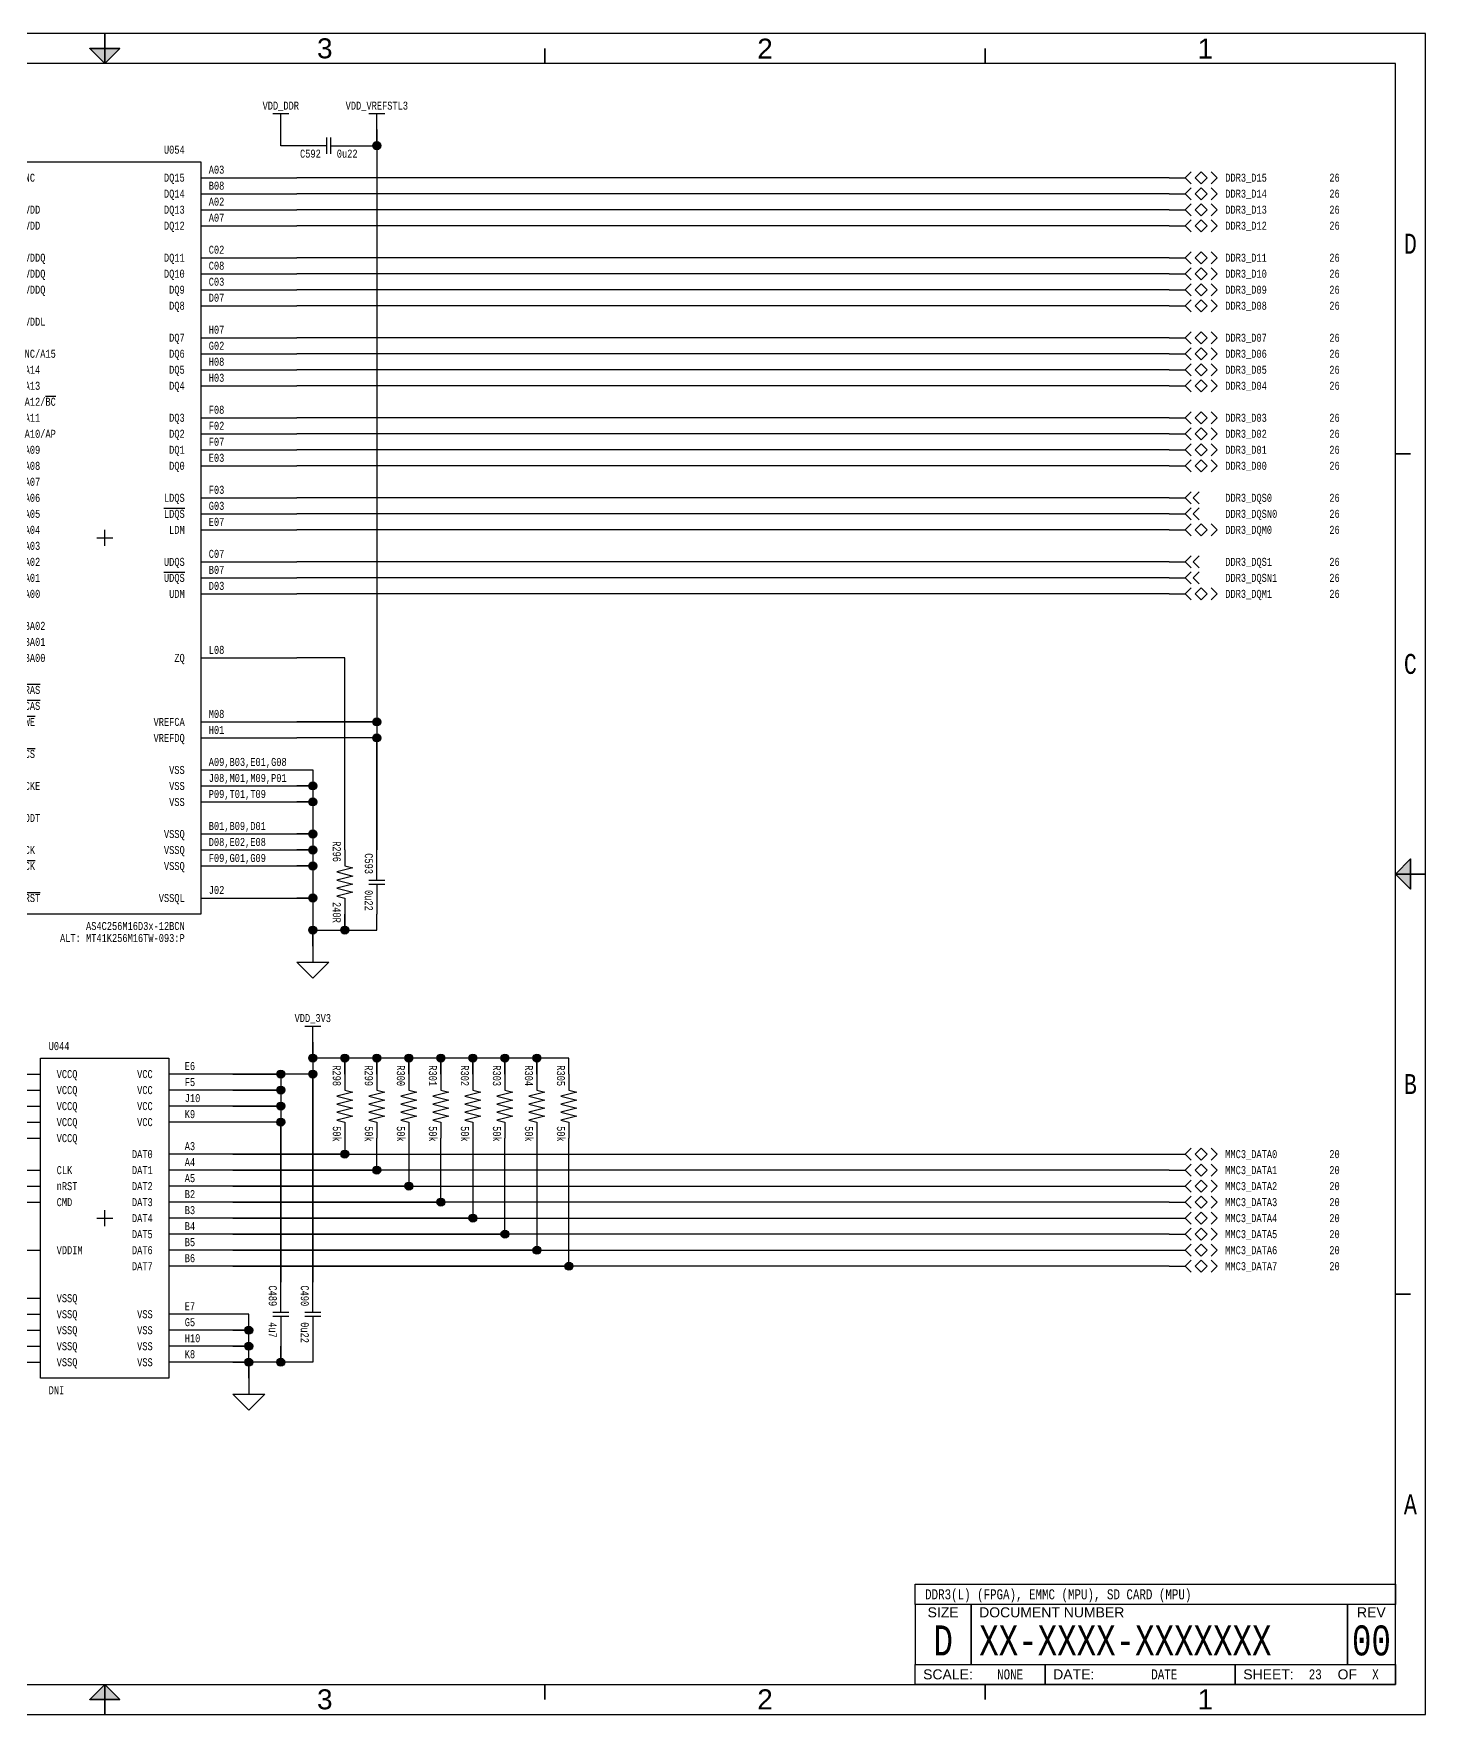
# Paper-space layout '23' of a CAD drawing. Header units: inches. Extents: x 0.2 to 16.8, y 0.2 to 10.8.
# Drawn here: x 8.06 to 16.75, y 0.25 to 10.75 of the extents above; entities that cross this region are included whole.
import ezdxf
from ezdxf.enums import TextEntityAlignment as Align

# ---------------------------------------------------------------- set-up
doc = ezdxf.new("R2010")
doc.units = ezdxf.units.IN
doc.header["$MEASUREMENT"] = 0
for name, color, linetype in [('BORDER', 13, 'Continuous'), ('COMPONENT', 14, 'Continuous'), ('SIGNAL', 84, 'Continuous'), ('TEXT', 252, 'Continuous')]:
    doc.layers.add(name, color=color, linetype=linetype)
doc.styles.add('Monotxt_75', font='monotxt.shx', dxfattribs={"width": 0.75})
doc.styles.get("Standard").update_dxf_attribs({"font": 'arial.ttf'})

# ---------------------------------------------------------------- blocks, each defined once
blk = doc.blocks.new('ANSI B Frame')
at = {"layer": 'BORDER', "lineweight": 35}
h = blk.add_hatch(color=256, dxfattribs=at)
h.dxf.hatch_style = 1
h.paths.add_polyline_path([(8.59375, 10.65625), (8.5, 10.65625), (8.5, 10.5625)])
h.paths.add_polyline_path([(8.5, 10.5625), (8.5, 10.65625), (8.40625, 10.65625)])
h = blk.add_hatch(color=256, dxfattribs=at)
h.dxf.hatch_style = 1
h.paths.add_polyline_path([(16.65625, 5.59375), (16.65625, 5.5), (16.5625, 5.5)])
h.paths.add_polyline_path([(16.5625, 5.5), (16.65625, 5.5), (16.65625, 5.40625)])
h = blk.add_hatch(color=256, dxfattribs=at)
h.dxf.hatch_style = 1
h.paths.add_polyline_path([(8.59375, 0.34375), (8.5, 0.34375), (8.5, 0.4375)])
h.paths.add_polyline_path([(8.5, 0.4375), (8.5, 0.34375), (8.40625, 0.34375)])
at = {"layer": 'BORDER'}
for points in [[(0.25, 0.25), (16.75, 0.25), (16.75, 10.75), (0.25, 10.75)], [(0.4375, 0.4375), (16.5625, 0.4375), (16.5625, 10.5625), (0.4375, 10.5625)], [(13.5625, 1.0625), (16.5625, 1.0625), (16.5625, 0.9375), (13.5625, 0.9375)], [(13.5625, 0.9375), (13.5625, 0.5625), (13.9125, 0.5625), (13.9125, 0.9375), (13.9125, 0.5625), (16.2625, 0.5625), (16.2625, 0.9375), (16.2625, 0.5625), (16.5625, 0.5625), (16.5625, 0.9375)], [(16.5625, 0.4375), (15.5625, 0.4375), (15.5625, 0.5625), (15.5625, 0.4375), (14.375, 0.4375), (14.375, 0.5625), (14.375, 0.4375), (13.5625, 0.4375), (13.5625, 0.5625), (16.5625, 0.5625)]]:
    blk.add_lwpolyline(points, close=True, dxfattribs=at)
at = {"layer": 'BORDER', "lineweight": 35}
for points in [[(8.5, 10.5625), (8.5, 10.75)], [(11.25, 10.65625), (11.25, 10.5625)], [(14, 10.65625), (14, 10.5625)], [(16.65625, 8.125), (16.5625, 8.125)], [(16.5625, 5.5), (16.75, 5.5)], [(16.65625, 2.875), (16.5625, 2.875)], [(8.5, 0.4375), (8.5, 0.25)], [(11.25, 0.34375), (11.25, 0.4375)], [(14, 0.34375), (14, 0.4375)]]:
    blk.add_lwpolyline(points, dxfattribs=at)
for points in [[(8.5, 10.5625), (8.59375, 10.65625), (8.40625, 10.65625)], [(16.5625, 5.5), (16.65625, 5.59375), (16.65625, 5.40625)], [(8.5, 0.4375), (8.59375, 0.34375), (8.40625, 0.34375)]]:
    blk.add_lwpolyline(points, close=True, dxfattribs=at)
at = {"layer": 'BORDER', "style": 'Monotxt_75', "width": 0.75}
for s, p in [('D', (16.65625, 9.4375)), ('C', (16.65625, 6.8125)), ('B', (16.65625, 4.1875)), ('A', (16.65625, 1.5625))]:
    blk.add_text(s, height=0.125, dxfattribs=at).set_placement(p, align=Align.MIDDLE_CENTER)
at = {"layer": 'BORDER'}
for s, p in [('SIZE', (13.7375, 0.8875)), ('REV', (16.4125, 0.8875)), ('OF', (16.2625, 0.5))]:
    blk.add_text(s, height=0.0625, dxfattribs=at).set_placement(p, align=Align.MIDDLE_CENTER)
for s, p in [('DOCUMENT NUMBER', (13.9625, 0.8875)), ('SCALE:', (13.6125, 0.5)), ('DATE:', (14.425, 0.5)), ('SHEET:', (15.6125, 0.5))]:
    blk.add_text(s, height=0.0625, dxfattribs=at).set_placement(p, align=Align.MIDDLE_LEFT)
at = {"layer": 'BORDER', "flags": 8}
for tag, p in [('ZN6', (1.625, 10.65787)), ('ZN5', (4.375, 10.66009)), ('ZN4', (7.125, 10.65625)), ('ZN3', (9.875, 10.65796)), ('ZN2', (12.625, 10.65574)), ('ZN1', (15.375, 10.65574)), ('ZN6', (1.625, 0.34375)), ('ZN5', (4.375, 0.34375)), ('ZN4', (7.125, 0.34375)), ('ZN3', (9.875, 0.34375)), ('ZN2', (12.625, 0.34375)), ('ZN1', (15.375, 0.34375))]:
    blk.add_attdef(tag, text='', height=0.125, dxfattribs=at).set_placement(p, align=Align.MIDDLE_CENTER)
at = {"layer": 'TEXT', "style": 'Monotxt_75', "width": 0.75, "flags": 8}
for tag, height, p in [('DESRP', 0.0625, (13.625, 1)), ('DWG_NO', 0.1875, (13.9625, 0.7125))]:
    blk.add_attdef(tag, text='', height=height, dxfattribs=at).set_placement(p, align=Align.MIDDLE_LEFT)
for tag, height, p in [('SHTSZ', 0.1875, (13.7375, 0.7125)), ('REV', 0.1875, (16.4125, 0.7125)), ('SCALE', 0.0625, (14.15625, 0.5)), ('REVDATE', 0.0625, (15.11875, 0.5)), ('CURRSHT', 0.0625, (16.0625, 0.5)), ('LASTSHT', 0.0625, (16.4375, 0.5))]:
    blk.add_attdef(tag, text='', height=height, dxfattribs=at).set_placement(p, align=Align.MIDDLE_CENTER)
blk = doc.blocks.new('DDR3L_16')
blk.add_lwpolyline([(-0.6, 2.35), (0.6, 2.35), (0.6, -2.35), (-0.6, -2.35)], close=True)
for points in [[(-1.2, 2.25), (-0.6, 2.25)], [(0.6, 2.25), (1.2, 2.25)], [(0.6, 2.15), (1.2, 2.15)], [(-1.2, 2.05), (-0.6, 2.05)], [(0.6, 2.05), (1.2, 2.05)], [(-1.2, 1.95), (-0.6, 1.95)], [(0.6, 1.95), (1.2, 1.95)], [(-1.2, 1.75), (-0.6, 1.75)], [(0.6, 1.75), (1.2, 1.75)], [(-1.2, 1.65), (-0.6, 1.65)], [(0.6, 1.65), (1.2, 1.65)], [(-1.2, 1.55), (-0.6, 1.55)], [(0.6, 1.55), (1.2, 1.55)], [(0.6, 1.45), (1.2, 1.45)], [(-1.2, 1.35), (-0.6, 1.35)], [(0.6, 1.25), (1.2, 1.25)], [(-1.2, 1.15), (-0.6, 1.15)], [(0.6, 1.15), (1.2, 1.15)], [(-1.2, 1.05), (-0.6, 1.05)], [(-1.2, 0.95), (-0.6, 0.95)], [(0.6, 1.05), (1.2, 1.05)], [(0.6, 0.95), (1.2, 0.95)], [(-1.2, 0.85), (-0.6, 0.85)], [(-1.2, 0.75), (-0.6, 0.75)], [(0.6, 0.75), (1.2, 0.75)], [(-1.2, 0.65), (-0.6, 0.65)], [(0.6, 0.65), (1.2, 0.65)], [(-1.2, 0.55), (-0.6, 0.55)], [(0.6, 0.55), (1.2, 0.55)], [(-1.2, 0.45), (-0.6, 0.45)], [(0.6, 0.45), (1.2, 0.45)], [(-1.2, 0.35), (-0.6, 0.35)], [(-1.2, 0.25), (-0.6, 0.25)], [(0.6, 0.25), (1.2, 0.25)], [(-1.2, 0.15), (-0.6, 0.15)], [(0.6, 0.15), (1.2, 0.15)], [(-1.2, 0.05), (-0.6, 0.05)], [(0.6, 0.05), (1.2, 0.05)], [(-1.2, -0.05), (-0.6, -0.05)], [(-1.2, -0.15), (-0.6, -0.15)], [(0.6, -0.15), (1.2, -0.15)], [(-1.2, -0.25), (-0.6, -0.25)], [(0.6, -0.25), (1.2, -0.25)], [(-1.2, -0.35), (-0.6, -0.35)], [(0.6, -0.35), (1.2, -0.35)], [(-1.2, -0.55), (-0.6, -0.55)], [(-1.2, -0.65), (-0.6, -0.65)], [(-1.2, -0.75), (-0.6, -0.75)], [(0.6, -0.75), (1.2, -0.75)], [(-1.2, -0.95), (-0.6, -0.95)], [(-1.2, -1.05), (-0.6, -1.05)], [(-1.2, -1.15), (-0.6, -1.15)], [(0.6, -1.15), (1.2, -1.15)], [(0.6, -1.25), (1.2, -1.25)], [(-1.2, -1.35), (-0.6, -1.35)], [(0.6, -1.45), (1.2, -1.45)], [(-1.2, -1.55), (-0.6, -1.55)], [(0.6, -1.55), (1.2, -1.55)], [(0.6, -1.65), (1.2, -1.65)], [(-1.2, -1.75), (-0.6, -1.75)], [(0.6, -1.85), (1.2, -1.85)], [(-1.2, -1.95), (-0.6, -1.95)], [(0.6, -1.95), (1.2, -1.95)], [(-1.2, -2.05), (-0.6, -2.05)], [(0.6, -2.05), (1.2, -2.05)], [(-1.2, -2.25), (-0.6, -2.25)], [(0.6, -2.25), (1.2, -2.25)]]:
    blk.add_lwpolyline(points)
at = {"color": 7}
for points in [[(-0.05, 0), (0, 0), (0, 0.05)], [(0, -0.05), (0, 0), (0.05, 0)]]:
    blk.add_lwpolyline(points, dxfattribs=at)
at = {"layer": 'TEXT', "style": 'Monotxt_75', "width": 0.75}
for s, p in [('J01,J09,L01,L09', (-0.65, 2.275)), ('B02,D09,G07,K08', (-0.65, 2.075)), ('N01,N09,R01,R09', (-0.65, 1.975)), ('A01,A08,C01', (-0.65, 1.775)), ('C09,D02,E09', (-0.65, 1.675)), ('F01,H02,H09', (-0.65, 1.575)), ('K02', (-0.65, 1.375)), ('M07', (-0.65, 1.175)), ('T07', (-0.65, 1.075)), ('T03', (-0.65, 0.975)), ('N07', (-0.65, 0.875)), ('R07', (-0.65, 0.775)), ('L07', (-0.65, 0.675)), ('T08', (-0.65, 0.475)), ('R03', (-0.65, 0.575)), ('R02', (-0.65, 0.375)), ('R08', (-0.65, 0.275)), ('P02', (-0.65, 0.175)), ('P08', (-0.65, 0.075)), ('N02', (-0.65, -0.025)), ('P03', (-0.65, -0.125)), ('P07', (-0.65, -0.225)), ('N03', (-0.65, -0.325)), ('M03', (-0.65, -0.525)), ('N08', (-0.65, -0.625)), ('M02', (-0.65, -0.725)), ('J03', (-0.65, -0.925)), ('K03', (-0.65, -1.025)), ('L03', (-0.65, -1.125)), ('L02', (-0.65, -1.325)), ('K09', (-0.65, -1.525)), ('K01', (-0.65, -1.725)), ('J07', (-0.65, -1.925)), ('K07', (-0.65, -2.025)), ('T02', (-0.65, -2.225))]:
    blk.add_text(s, height=0.05, dxfattribs=at).set_placement(p, align=Align.RIGHT)
for s, p in [('A03', (0.65, 2.275)), ('B08', (0.65, 2.175)), ('A02', (0.65, 2.075)), ('A07', (0.65, 1.975)), ('C02', (0.65, 1.775)), ('C08', (0.65, 1.675)), ('C03', (0.65, 1.575)), ('D07', (0.65, 1.475)), ('H07', (0.65, 1.275)), ('G02', (0.65, 1.175)), ('H08', (0.65, 1.075)), ('H03', (0.65, 0.975)), ('F08', (0.65, 0.775)), ('F02', (0.65, 0.675)), ('E03', (0.65, 0.475)), ('F07', (0.65, 0.575)), ('F03', (0.65, 0.275)), ('G03', (0.65, 0.175)), ('E07', (0.65, 0.075)), ('C07', (0.65, -0.125)), ('B07', (0.65, -0.225)), ('D03', (0.65, -0.325)), ('L08', (0.65, -0.725)), ('M08', (0.65, -1.125)), ('H01', (0.65, -1.225)), ('A09,B03,E01,G08', (0.65, -1.425)), ('P09,T01,T09', (0.65, -1.625)), ('J08,M01,M09,P01', (0.65, -1.525)), ('B01,B09,D01', (0.65, -1.825)), ('D08,E02,E08', (0.65, -1.925)), ('F09,G01,G09', (0.65, -2.025)), ('J02', (0.65, -2.225))]:
    blk.add_text(s, height=0.05, dxfattribs=at).set_placement(p)
for s, p in [('NC', (-0.5, 2.25)), ('VDD', (-0.5, 2.05)), ('VDD', (-0.5, 1.95)), ('VDDQ', (-0.5, 1.75)), ('VDDQ', (-0.5, 1.65)), ('VDDQ', (-0.5, 1.55)), ('VDDL', (-0.5, 1.35)), ('NC/A15', (-0.5, 1.15)), ('A14', (-0.5, 1.05)), ('A13', (-0.5, 0.95)), ('A12/%%OBC', (-0.5, 0.85)), ('A11', (-0.5, 0.75)), ('A10/AP', (-0.5, 0.65)), ('A09', (-0.5, 0.55)), ('A08', (-0.5, 0.45)), ('A07', (-0.5, 0.35)), ('A06', (-0.5, 0.25)), ('A05', (-0.5, 0.15)), ('A04', (-0.5, 0.05)), ('A03', (-0.5, -0.05)), ('A02', (-0.5, -0.15)), ('A01', (-0.5, -0.25)), ('A00', (-0.5, -0.35)), ('BA02', (-0.5, -0.55)), ('BA01', (-0.5, -0.65)), ('BA00', (-0.5, -0.75)), ('%%ORAS', (-0.5, -0.95)), ('%%OCAS', (-0.5, -1.05)), ('%%OWE', (-0.5, -1.15)), ('%%OCS', (-0.5, -1.35)), ('CKE', (-0.5, -1.55)), ('ODT', (-0.5, -1.75)), ('CK', (-0.5, -1.95)), ('%%OCK', (-0.5, -2.05)), ('%%ORST', (-0.5, -2.25))]:
    blk.add_text(s, height=0.05, dxfattribs=at).set_placement(p, align=Align.MIDDLE_LEFT)
for s, p in [('DQ15', (0.5, 2.25)), ('DQ14', (0.5, 2.15)), ('DQ13', (0.5, 2.05)), ('DQ12', (0.5, 1.95)), ('DQ11', (0.5, 1.75)), ('DQ10', (0.5, 1.65)), ('DQ9', (0.5, 1.55)), ('DQ8', (0.5, 1.45)), ('DQ7', (0.5, 1.25)), ('DQ6', (0.5, 1.15)), ('DQ5', (0.5, 1.05)), ('DQ4', (0.5, 0.95)), ('DQ3', (0.5, 0.75)), ('DQ2', (0.5, 0.65)), ('DQ1', (0.5, 0.55)), ('DQ0', (0.5, 0.45)), ('LDQS', (0.5, 0.25)), ('%%OLDQS', (0.5, 0.15)), ('LDM', (0.5, 0.05)), ('UDQS', (0.5, -0.15)), ('%%OUDQS', (0.5, -0.25)), ('UDM', (0.5, -0.35)), ('ZQ', (0.5, -0.75)), ('VREFCA', (0.5, -1.15)), ('VREFDQ', (0.5, -1.25)), ('VSS', (0.5, -1.45)), ('VSS', (0.5, -1.55)), ('VSS', (0.5, -1.65)), ('VSSQ', (0.5, -1.85)), ('VSSQ', (0.5, -1.95)), ('VSSQ', (0.5, -2.05)), ('VSSQL', (0.5, -2.25))]:
    blk.add_text(s, height=0.05, dxfattribs=at).set_placement(p, align=Align.MIDDLE_RIGHT)
at = {"layer": 'TEXT', "style": 'Monotxt_75', "width": 0.75, "flags": 8}
blk.add_attdef('REFID', text='', height=0.05, dxfattribs=at).set_placement((0.5, 2.4), align=Align.RIGHT)
blk.add_attdef('MFGPN', text='', height=0.05, dxfattribs=at).set_placement((0.5, -2.4), align=Align.TOP_RIGHT)
blk = doc.blocks.new('RES')
blk.add_lwpolyline([(-0.2, 0), (-0.1, 0), (-0.0875, 0.05), (-0.0625, -0.05), (-0.0375, 0.05), (-0.0125, -0.05), (0.0125, 0.05), (0.0375, -0.05), (0.0625, 0.05), (0.0875, -0.05), (0.1, 0), (0.2, 0)])
at = {"layer": 'TEXT', "style": 'Monotxt_75', "width": 0.75, "flags": 8}
blk.add_attdef('REFID', text='', height=0.05, dxfattribs=at).set_placement((-0.125, -0.025), align=Align.TOP_RIGHT)
blk.add_attdef('VALUE', text='', height=0.05, dxfattribs=at).set_placement((0.125, -0.025), align=Align.TOP_LEFT)
blk = doc.blocks.new('CAP')
for points in [[(0, 0.0125), (0, 0.2)], [(-0.05, 0.0125), (0.05, 0.0125)], [(-0.05, -0.0125), (0.05, -0.0125)], [(0, -0.0125), (0, -0.2)]]:
    blk.add_lwpolyline(points)
at = {"layer": 'TEXT', "style": 'Monotxt_75', "width": 0.75, "flags": 8}
blk.add_attdef('REFID', text='', height=0.05, rotation=270, dxfattribs=at).set_placement((-0.025, 0.05), align=Align.TOP_RIGHT)
blk.add_attdef('VALUE', text='', height=0.05, rotation=270, dxfattribs=at).set_placement((-0.025, -0.05), align=Align.TOP_LEFT)
blk = doc.blocks.new('SUPPLY_BUS')
for points in [[(0, 0), (0.05, 0)], [(0.05, 0.025), (0.05, -0.025)]]:
    blk.add_lwpolyline(points)
blk = doc.blocks.new('CONNECT')
blk.add_hatch(color=256).paths.add_polyline_path([(0.0125, 0, 1), (-0.0125, 0, 1)])
blk.add_circle((0, 0), 0.0125)
blk = doc.blocks.new('BIDIR_CONN')
for points in [[(0, 0), (0.05, 0)], [(0.06875, 0.01875), (0.05, 0), (0.06875, -0.01875)], [(0.13125, 0.01875), (0.15, 0), (0.13125, -0.01875)]]:
    blk.add_lwpolyline(points)
blk.add_lwpolyline([(0.1, 0.01875), (0.08125, 0), (0.1, -0.01875), (0.11875, 0)], close=True)
blk = doc.blocks.new('FROM_CONN')
for points in [[(0, 0), (0.05, 0)], [(0.06875, 0.01875), (0.05, 0), (0.06875, -0.01875)], [(0.09375, 0.01875), (0.075, 0), (0.09375, -0.01875)]]:
    blk.add_lwpolyline(points)
blk = doc.blocks.new('FLOAT_GND')
blk.add_lwpolyline([(0, 0), (0, -0.05)])
blk.add_lwpolyline([(-0.05, -0.05), (0.05, -0.05), (0, -0.1)], close=True)
blk = doc.blocks.new('MTFCxxG')
blk.add_lwpolyline([(-0.2, 0.5), (0.2, 0.5), (0.2, -0.5), (-0.2, -0.5)], close=True)
for points in [[(-0.4, 0.45), (-0.2, 0.45)], [(0.4, 0.45), (0.2, 0.45)], [(-0.4, 0.4), (-0.2, 0.4)], [(0.4, 0.4), (0.2, 0.4)], [(-0.4, 0.35), (-0.2, 0.35)], [(0.4, 0.35), (0.2, 0.35)], [(-0.4, 0.3), (-0.2, 0.3)], [(0.4, 0.3), (0.2, 0.3)], [(-0.4, 0.25), (-0.2, 0.25)], [(0.4, 0.2), (0.2, 0.2)], [(-0.4, 0.15), (-0.2, 0.15)], [(0.4, 0.15), (0.2, 0.15)], [(-0.4, 0.1), (-0.2, 0.1)], [(0.4, 0.1), (0.2, 0.1)], [(-0.4, 0.05), (-0.2, 0.05)], [(0.4, 0.05), (0.2, 0.05)], [(0.4, 0), (0.2, 0)], [(0.4, -0.05), (0.2, -0.05)], [(-0.4, -0.1), (-0.2, -0.1)], [(0.4, -0.1), (0.2, -0.1)], [(0.4, -0.15), (0.2, -0.15)], [(-0.4, -0.25), (-0.2, -0.25)], [(-0.4, -0.3), (-0.2, -0.3)], [(0.4, -0.3), (0.2, -0.3)], [(-0.4, -0.35), (-0.2, -0.35)], [(0.4, -0.35), (0.2, -0.35)], [(-0.4, -0.4), (-0.2, -0.4)], [(0.4, -0.4), (0.2, -0.4)], [(-0.4, -0.45), (-0.2, -0.45)], [(0.4, -0.45), (0.2, -0.45)]]:
    blk.add_lwpolyline(points)
at = {"color": 7}
for points in [[(-0.025, 0), (0, 0), (0, 0.025)], [(0, -0.025), (0, 0), (0.025, 0)]]:
    blk.add_lwpolyline(points, dxfattribs=at)
at = {"layer": 'TEXT', "style": 'Monotxt_75', "width": 0.75}
for s, p in [('C6', (-0.25, 0.4625)), ('M4', (-0.25, 0.4125)), ('N4', (-0.25, 0.3625)), ('P3', (-0.25, 0.3125)), ('P5', (-0.25, 0.2625)), ('M6', (-0.25, 0.1625)), ('K5', (-0.25, 0.1125)), ('M5', (-0.25, 0.0625)), ('C2', (-0.25, -0.0875)), ('C4', (-0.25, -0.2375)), ('N2', (-0.25, -0.2875)), ('N5', (-0.25, -0.3375)), ('P4', (-0.25, -0.3875)), ('P6', (-0.25, -0.4375))]:
    blk.add_text(s, height=0.025, dxfattribs=at).set_placement(p, align=Align.RIGHT)
for s, p in [('E6', (0.25, 0.4625)), ('F5', (0.25, 0.4125)), ('J10', (0.25, 0.3625)), ('K9', (0.25, 0.3125)), ('A3', (0.25, 0.2125)), ('A4', (0.25, 0.1625)), ('A5', (0.25, 0.1125)), ('B2', (0.25, 0.0625)), ('B3', (0.25, 0.0125)), ('B4', (0.25, -0.0375)), ('B5', (0.25, -0.0875)), ('B6', (0.25, -0.1375)), ('G5', (0.25, -0.3375)), ('E7', (0.25, -0.2875)), ('H10', (0.25, -0.3875)), ('K8', (0.25, -0.4375))]:
    blk.add_text(s, height=0.025, dxfattribs=at).set_placement(p)
for s, p in [('VCCQ', (-0.15, 0.45)), ('VCCQ', (-0.15, 0.4)), ('VCCQ', (-0.15, 0.35)), ('VCCQ', (-0.15, 0.3)), ('VCCQ', (-0.15, 0.25)), ('CLK', (-0.15, 0.15)), ('nRST', (-0.15, 0.1)), ('CMD', (-0.15, 0.05)), ('VDDIM', (-0.15, -0.1)), ('VSSQ', (-0.15, -0.25)), ('VSSQ', (-0.15, -0.3)), ('VSSQ', (-0.15, -0.35)), ('VSSQ', (-0.15, -0.4)), ('VSSQ', (-0.15, -0.45))]:
    blk.add_text(s, height=0.025, dxfattribs=at).set_placement(p, align=Align.MIDDLE_LEFT)
for s, p in [('VCC', (0.15, 0.45)), ('VCC', (0.15, 0.4)), ('VCC', (0.15, 0.35)), ('VCC', (0.15, 0.3)), ('DAT0', (0.15, 0.2)), ('DAT1', (0.15, 0.15)), ('DAT2', (0.15, 0.1)), ('DAT3', (0.15, 0.05)), ('DAT4', (0.15, 0)), ('DAT5', (0.15, -0.05)), ('DAT6', (0.15, -0.1)), ('DAT7', (0.15, -0.15)), ('VSS', (0.15, -0.3)), ('VSS', (0.15, -0.35)), ('VSS', (0.15, -0.4)), ('VSS', (0.15, -0.45))]:
    blk.add_text(s, height=0.025, dxfattribs=at).set_placement(p, align=Align.MIDDLE_RIGHT)
at = {"layer": 'TEXT', "style": 'Monotxt_75', "width": 0.75, "flags": 8}
blk.add_attdef('REF', (-0.175, 0.525), '', height=0.025, dxfattribs=at)
blk.add_attdef('PN', text='', height=0.025, dxfattribs=at).set_placement((-0.175, -0.525), align=Align.TOP_LEFT)

psp = doc.layouts.new('23')

# ---------------------------------------------------------------- linework, layer by layer
at = {"layer": 'SIGNAL'}
for points in [[(9.7, 10.05), (9.6, 10.05), (9.6, 10.15)], [(10.1, 10.05), (10.2, 10.05), (10.2, 10.15), (10.2, 6.45), (9.7, 6.45), (10.175, 6.45), (10.2, 6.425), (10.2, 5.65), (10.2, 6.35), (9.7, 6.35)], [(15.15, 9.85), (9.7, 9.85)], [(15.15, 9.75), (9.7, 9.75)], [(15.15, 9.65), (9.7, 9.65)], [(15.15, 9.55), (9.7, 9.55)], [(15.15, 9.35), (9.7, 9.35)], [(15.15, 9.25), (9.7, 9.25)], [(15.15, 9.15), (9.7, 9.15)], [(15.15, 9.05), (9.7, 9.05)], [(15.15, 8.85), (9.7, 8.85)], [(15.15, 8.75), (9.7, 8.75)], [(15.15, 8.65), (9.7, 8.65)], [(15.15, 8.55), (9.7, 8.55)], [(15.15, 8.35), (9.7, 8.35)], [(15.15, 8.25), (9.7, 8.25)], [(15.15, 8.15), (9.7, 8.15)], [(15.15, 8.05), (9.7, 8.05)], [(15.15, 7.85), (9.7, 7.85)], [(15.15, 7.75), (9.7, 7.75)], [(15.15, 7.65), (9.7, 7.65)], [(15.15, 7.45), (9.7, 7.45)], [(15.15, 7.35), (9.7, 7.35)], [(15.15, 7.25), (9.7, 7.25)], [(10, 5.65), (10, 6.85), (9.7, 6.85)], [(9.7, 6.15), (9.8, 6.15), (9.8, 6.075), (9.775, 6.05), (9.7, 6.05), (9.8, 6.05), (9.8, 5.975), (9.775, 5.95), (9.7, 5.95), (9.8, 5.95), (9.8, 5.775), (9.775, 5.75), (9.7, 5.75), (9.8, 5.75), (9.8, 5.675), (9.775, 5.65), (9.7, 5.65), (9.8, 5.65), (9.8, 5.575), (9.775, 5.55), (9.7, 5.55), (9.8, 5.55), (9.8, 5.375), (9.775, 5.35), (9.7, 5.35), (9.8, 5.35), (9.8, 5.05), (9.8, 5.15), (10, 5.15), (10, 5.25), (10, 5.175), (10.025, 5.15), (10.2, 5.15), (10.2, 5.25)], [(11.4, 4.25), (11.4, 4.35), (11.225, 4.35), (11.2, 4.325), (11.2, 4.25), (11.2, 4.35), (11.025, 4.35), (11, 4.325), (11, 4.25), (11, 4.35), (10.825, 4.35), (10.8, 4.325), (10.8, 4.25), (10.8, 4.35), (10.625, 4.35), (10.6, 4.325), (10.6, 4.25), (10.6, 4.35), (10.425, 4.35), (10.4, 4.325), (10.4, 4.25), (10.4, 4.35), (10.225, 4.35), (10.2, 4.325), (10.2, 4.25), (10.2, 4.35), (10, 4.35), (10, 4.25), (10, 4.325), (9.975, 4.35), (9.8, 4.35), (9.8, 4.45), (9.8, 2.95), (9.8, 4.25), (9.3, 4.25), (9.6, 4.25), (9.6, 4.15), (9.3, 4.15), (9.575, 4.15), (9.6, 4.125), (9.6, 4.05), (9.3, 4.05), (9.575, 4.05), (9.6, 4.025), (9.6, 2.95), (9.6, 3.95), (9.3, 3.95)], [(10, 3.85), (10, 3.75), (9.3, 3.75), (15.15, 3.75)], [(15.15, 3.65), (9.3, 3.65), (10.2, 3.65), (10.2, 3.85)], [(10.4, 3.85), (10.4, 3.55), (9.3, 3.55), (15.15, 3.55)], [(15.15, 3.45), (9.3, 3.45), (10.6, 3.45), (10.6, 3.85)], [(10.8, 3.85), (10.8, 3.35), (9.3, 3.35), (15.15, 3.35)], [(15.15, 3.25), (9.3, 3.25), (11, 3.25), (11, 3.85)], [(11.2, 3.85), (11.2, 3.15), (9.3, 3.15), (15.15, 3.15)], [(15.15, 3.05), (9.3, 3.05), (11.4, 3.05), (11.4, 3.85)], [(9.8, 2.55), (9.8, 2.45), (9.6, 2.45), (9.6, 2.55), (9.6, 2.475), (9.575, 2.45), (9.3, 2.45), (9.4, 2.45), (9.4, 2.35), (9.4, 2.55), (9.3, 2.55), (9.375, 2.55), (9.4, 2.575), (9.4, 2.65), (9.3, 2.65), (9.375, 2.65), (9.4, 2.675), (9.4, 2.75), (9.3, 2.75)]]:
    psp.add_lwpolyline(points, dxfattribs=at)

# ---------------------------------------------------------------- block references
ref = psp.add_blockref('ANSI B Frame', (0, 0))
ref.add_attrib('SHTSZ', 'D', dxfattribs={"layer": 'TEXT', "height": 0.188, "style": 'Monotxt_75', "width": 0.75}).set_placement((13.738, 0.712), align=Align.MIDDLE_CENTER)
ref.add_attrib('DWG_NO', 'XX-XXXX-XXXXXXX', dxfattribs={"layer": 'TEXT', "height": 0.1875, "style": 'Monotxt_75', "width": 0.75}).set_placement((13.963, 0.712), align=Align.MIDDLE_LEFT)
ref.add_attrib('REV', '00', dxfattribs={"layer": 'TEXT', "height": 0.1875, "style": 'Monotxt_75', "width": 0.75}).set_placement((16.413, 0.712), align=Align.MIDDLE_CENTER)
ref.add_attrib('SCALE', 'NONE', dxfattribs={"layer": 'TEXT', "height": 0.0625, "style": 'Monotxt_75', "width": 0.75}).set_placement((14.156, 0.5), align=Align.MIDDLE_CENTER)
ref.add_attrib('REVDATE', 'DATE', dxfattribs={"layer": 'TEXT', "height": 0.0625, "style": 'Monotxt_75', "width": 0.75}).set_placement((15.119, 0.5), align=Align.MIDDLE_CENTER)
ref.add_attrib('CURRSHT', '23', dxfattribs={"layer": 'TEXT', "height": 0.0625, "style": 'Monotxt_75', "width": 0.75}).set_placement((16.062, 0.5), align=Align.MIDDLE_CENTER)
ref.add_attrib('LASTSHT', 'X', dxfattribs={"layer": 'TEXT', "height": 0.0625, "style": 'Monotxt_75', "width": 0.75}).set_placement((16.438, 0.5), align=Align.MIDDLE_CENTER)
ref.add_attrib('DESRP', 'DDR3(L) (FPGA), EMMC (MPU), SD CARD (MPU)', dxfattribs={"layer": 'TEXT', "height": 0.0625, "style": 'Monotxt_75', "width": 0.75}).set_placement((13.625, 1), align=Align.MIDDLE_LEFT)
ref.add_attrib('ZN1', '1', dxfattribs={"layer": 'BORDER', "height": 0.125}).set_placement((15.375, 0.344), align=Align.MIDDLE_CENTER)
ref.add_attrib('ZN1', '1', dxfattribs={"layer": 'BORDER', "height": 0.125}).set_placement((15.375, 10.656), align=Align.MIDDLE_CENTER)
ref.add_attrib('ZN2', '2', dxfattribs={"layer": 'BORDER', "height": 0.125}).set_placement((12.625, 0.344), align=Align.MIDDLE_CENTER)
ref.add_attrib('ZN2', '2', dxfattribs={"layer": 'BORDER', "height": 0.125}).set_placement((12.625, 10.656), align=Align.MIDDLE_CENTER)
ref.add_attrib('ZN3', '3', dxfattribs={"layer": 'BORDER', "height": 0.125}).set_placement((9.875, 0.344), align=Align.MIDDLE_CENTER)
ref.add_attrib('ZN3', '3', dxfattribs={"layer": 'BORDER', "height": 0.125}).set_placement((9.875, 10.658), align=Align.MIDDLE_CENTER)
at = {"layer": 'COMPONENT', "yscale": 2, "zscale": 2}
for name, p, xscale, rotation in [('SUPPLY_BUS', (9.6, 10.15), 2, 90), ('SUPPLY_BUS', (10.2, 10.15), 2, 90), ('BIDIR_CONN', (15.15, 9.85), -2, 180), ('BIDIR_CONN', (15.15, 9.75), -2, 180), ('BIDIR_CONN', (15.15, 9.65), -2, 180), ('BIDIR_CONN', (15.15, 9.55), -2, 180), ('BIDIR_CONN', (15.15, 9.35), -2, 180), ('BIDIR_CONN', (15.15, 9.25), -2, 180), ('BIDIR_CONN', (15.15, 9.15), -2, 180), ('BIDIR_CONN', (15.15, 9.05), -2, 180), ('BIDIR_CONN', (15.15, 8.85), -2, 180), ('BIDIR_CONN', (15.15, 8.75), -2, 180), ('BIDIR_CONN', (15.15, 8.65), -2, 180), ('BIDIR_CONN', (15.15, 8.55), -2, 180), ('BIDIR_CONN', (15.15, 8.35), -2, 180), ('BIDIR_CONN', (15.15, 8.25), -2, 180), ('BIDIR_CONN', (15.15, 8.15), -2, 180), ('BIDIR_CONN', (15.15, 8.05), -2, 180), ('BIDIR_CONN', (15.15, 7.65), -2, 180), ('BIDIR_CONN', (15.15, 7.25), -2, 180), ('SUPPLY_BUS', (9.8, 4.45), 2, 90), ('BIDIR_CONN', (15.15, 3.75), -2, 180), ('BIDIR_CONN', (15.15, 3.65), -2, 180), ('BIDIR_CONN', (15.15, 3.55), -2, 180), ('BIDIR_CONN', (15.15, 3.45), -2, 180), ('BIDIR_CONN', (15.15, 3.35), -2, 180), ('BIDIR_CONN', (15.15, 3.25), -2, 180), ('BIDIR_CONN', (15.15, 3.15), -2, 180), ('BIDIR_CONN', (15.15, 3.05), -2, 180)]:
    psp.add_blockref(name, p, dxfattribs=dict(at, xscale=xscale, rotation=rotation))
at = {"layer": 'COMPONENT'}
ref = psp.add_blockref('CAP', (9.9, 10.05), dxfattribs=dict(at, rotation=90))
ref.add_attrib('REFID', 'C592', dxfattribs={"layer": 'TEXT', "height": 0.05, "style": 'Monotxt_75', "width": 0.75}).set_placement((9.85, 10.025), align=Align.TOP_RIGHT)
ref.add_attrib('VALUE', '0u22', dxfattribs={"layer": 'TEXT', "height": 0.05, "style": 'Monotxt_75', "width": 0.75}).set_placement((9.95, 10.025), align=Align.TOP_LEFT)
ref = psp.add_blockref('DDR3L_16', (8.5, 7.6), dxfattribs=at)
ref.add_attrib('REFID', 'U054', dxfattribs={"layer": 'TEXT', "height": 0.05, "style": 'Monotxt_75', "width": 0.75}).set_placement((9, 10), align=Align.RIGHT)
ref.add_attrib('MFGPN', 'AS4C256M16D3x-12BCN', dxfattribs={"layer": 'TEXT', "height": 0.05, "style": 'Monotxt_75', "width": 0.75}).set_placement((9, 5.2), align=Align.TOP_RIGHT)
at = {"layer": 'COMPONENT', "xscale": 2, "yscale": 2, "zscale": 2}
for name, p in [('FROM_CONN', (15.15, 7.85)), ('FROM_CONN', (15.15, 7.75)), ('FROM_CONN', (15.15, 7.45)), ('FROM_CONN', (15.15, 7.35)), ('FLOAT_GND', (9.8, 5.05)), ('FLOAT_GND', (9.4, 2.35))]:
    psp.add_blockref(name, p, dxfattribs=at)
at = {"layer": 'COMPONENT', "rotation": 270}
for p, values in [((10, 5.45), {'REFID': 'R296', 'VALUE': '240R'}), ((10, 4.05), {'REFID': 'R298', 'VALUE': '50k'}), ((10.2, 4.05), {'REFID': 'R299', 'VALUE': '50k'}), ((10.4, 4.05), {'REFID': 'R300', 'VALUE': '50k'}), ((10.6, 4.05), {'REFID': 'R301', 'VALUE': '50k'}), ((10.8, 4.05), {'REFID': 'R302', 'VALUE': '50k'}), ((11, 4.05), {'REFID': 'R303', 'VALUE': '50k'}), ((11.2, 4.05), {'REFID': 'R304', 'VALUE': '50k'}), ((11.4, 4.05), {'REFID': 'R305', 'VALUE': '50k'})]:
    psp.add_blockref('RES', p, dxfattribs=at).add_auto_attribs(values)
at = {"layer": 'COMPONENT'}
ref = psp.add_blockref('CAP', (10.2, 5.45), dxfattribs=at)
ref.add_attrib('REFID', 'C593', dxfattribs={"layer": 'TEXT', "height": 0.05, "rotation": 270, "style": 'Monotxt_75', "width": 0.75}).set_placement((10.175, 5.5), align=Align.TOP_RIGHT)
ref.add_attrib('VALUE', '0u22', dxfattribs={"layer": 'TEXT', "height": 0.05, "rotation": 270, "style": 'Monotxt_75', "width": 0.75}).set_placement((10.175, 5.4), align=Align.TOP_LEFT)
ref = psp.add_blockref('MTFCxxG', (8.5, 3.35), dxfattribs=dict(at, xscale=2, yscale=2, zscale=2))
ref.add_attrib('REF', 'U044', (8.15, 4.4), dxfattribs={"layer": 'TEXT', "height": 0.05, "style": 'Monotxt_75', "width": 0.75})
ref.add_attrib('PN', 'DNI', dxfattribs={"layer": 'TEXT', "height": 0.05, "style": 'Monotxt_75', "width": 0.75}).set_placement((8.15, 2.3), align=Align.TOP_LEFT)
ref = psp.add_blockref('CAP', (9.6, 2.75), dxfattribs=at)
ref.add_attrib('REFID', 'C489', dxfattribs={"layer": 'TEXT', "height": 0.05, "rotation": 270, "style": 'Monotxt_75', "width": 0.75}).set_placement((9.575, 2.8), align=Align.TOP_RIGHT)
ref.add_attrib('VALUE', '4u7', dxfattribs={"layer": 'TEXT', "height": 0.05, "rotation": 270, "style": 'Monotxt_75', "width": 0.75}).set_placement((9.575, 2.7), align=Align.TOP_LEFT)
ref = psp.add_blockref('CAP', (9.8, 2.75), dxfattribs=at)
ref.add_attrib('REFID', 'C490', dxfattribs={"layer": 'TEXT', "height": 0.05, "rotation": 270, "style": 'Monotxt_75', "width": 0.75}).set_placement((9.775, 2.8), align=Align.TOP_RIGHT)
ref.add_attrib('VALUE', '0u22', dxfattribs={"layer": 'TEXT', "height": 0.05, "rotation": 270, "style": 'Monotxt_75', "width": 0.75}).set_placement((9.775, 2.7), align=Align.TOP_LEFT)
at = {"layer": 'SIGNAL', "xscale": 2, "yscale": 2, "zscale": 2}
for p in [(10.2, 10.05), (10.2, 6.45), (10.2, 6.35), (9.8, 6.05), (9.8, 5.95), (9.8, 5.75), (9.8, 5.65), (9.8, 5.55), (9.8, 5.35), (9.8, 5.15), (10, 5.15), (9.8, 4.35), (10, 4.35), (10.2, 4.35), (10.4, 4.35), (10.6, 4.35), (10.8, 4.35), (11, 4.35), (11.2, 4.35), (9.6, 4.25), (9.8, 4.25), (9.6, 4.15), (9.6, 4.05), (9.6, 3.95), (10, 3.75), (10.2, 3.65), (10.4, 3.55), (10.6, 3.45), (10.8, 3.35), (11, 3.25), (11.2, 3.15), (11.4, 3.05), (9.4, 2.65), (9.4, 2.55), (9.4, 2.45), (9.6, 2.45)]:
    psp.add_blockref('CONNECT', p, dxfattribs=at)

# ---------------------------------------------------------------- texts
at = {"layer": 'TEXT', "style": 'Monotxt_75', "width": 0.75}
for s, p in [('VDD_DDR', (9.6, 10.275)), ('VDD_VREFSTL3', (10.2, 10.275)), ('VDD_3V3', (9.8, 4.575))]:
    psp.add_text(s, height=0.05, dxfattribs=at).set_placement(p, align=Align.CENTER)
for s, p in [('DDR3_D15', (15.5, 9.85)), ('26', (16.15, 9.85)), ('DDR3_D14', (15.5, 9.75)), ('26', (16.15, 9.75)), ('DDR3_D13', (15.5, 9.65)), ('26', (16.15, 9.65)), ('DDR3_D12', (15.5, 9.55)), ('26', (16.15, 9.55)), ('DDR3_D11', (15.5, 9.35)), ('26', (16.15, 9.35)), ('DDR3_D10', (15.5, 9.25)), ('26', (16.15, 9.25)), ('DDR3_D09', (15.5, 9.15)), ('26', (16.15, 9.15)), ('DDR3_D08', (15.5, 9.05)), ('26', (16.15, 9.05)), ('DDR3_D07', (15.5, 8.85)), ('26', (16.15, 8.85)), ('DDR3_D06', (15.5, 8.75)), ('26', (16.15, 8.75)), ('DDR3_D05', (15.5, 8.65)), ('26', (16.15, 8.65)), ('DDR3_D04', (15.5, 8.55)), ('26', (16.15, 8.55)), ('DDR3_D03', (15.5, 8.35)), ('26', (16.15, 8.35)), ('DDR3_D02', (15.5, 8.25)), ('26', (16.15, 8.25)), ('DDR3_D01', (15.5, 8.15)), ('26', (16.15, 8.15)), ('DDR3_D00', (15.5, 8.05)), ('26', (16.15, 8.05)), ('DDR3_DQS0', (15.5, 7.85)), ('26', (16.15, 7.85)), ('DDR3_DQSN0', (15.5, 7.75)), ('26', (16.15, 7.75)), ('DDR3_DQM0', (15.5, 7.65)), ('26', (16.15, 7.65)), ('DDR3_DQS1', (15.5, 7.45)), ('26', (16.15, 7.45)), ('DDR3_DQSN1', (15.5, 7.35)), ('26', (16.15, 7.35)), ('DDR3_DQM1', (15.5, 7.25)), ('26', (16.15, 7.25)), ('MMC3_DATA0', (15.5, 3.75)), ('MMC3_DATA1', (15.5, 3.65)), ('20', (16.15, 3.75)), ('20', (16.15, 3.65)), ('MMC3_DATA2', (15.5, 3.55)), ('20', (16.15, 3.55)), ('MMC3_DATA3', (15.5, 3.45)), ('20', (16.15, 3.45)), ('MMC3_DATA4', (15.5, 3.35)), ('20', (16.15, 3.35)), ('MMC3_DATA5', (15.5, 3.25)), ('20', (16.15, 3.25)), ('MMC3_DATA6', (15.5, 3.15)), ('20', (16.15, 3.15)), ('MMC3_DATA7', (15.5, 3.05)), ('20', (16.15, 3.05))]:
    psp.add_text(s, height=0.05, dxfattribs=at).set_placement(p, align=Align.MIDDLE_LEFT)
psp.add_text('ALT: MT41K256M16TW-093:P', height=0.05, dxfattribs=at).set_placement((9, 5.125), align=Align.TOP_RIGHT)

doc.saveas('drawing.dxf')
